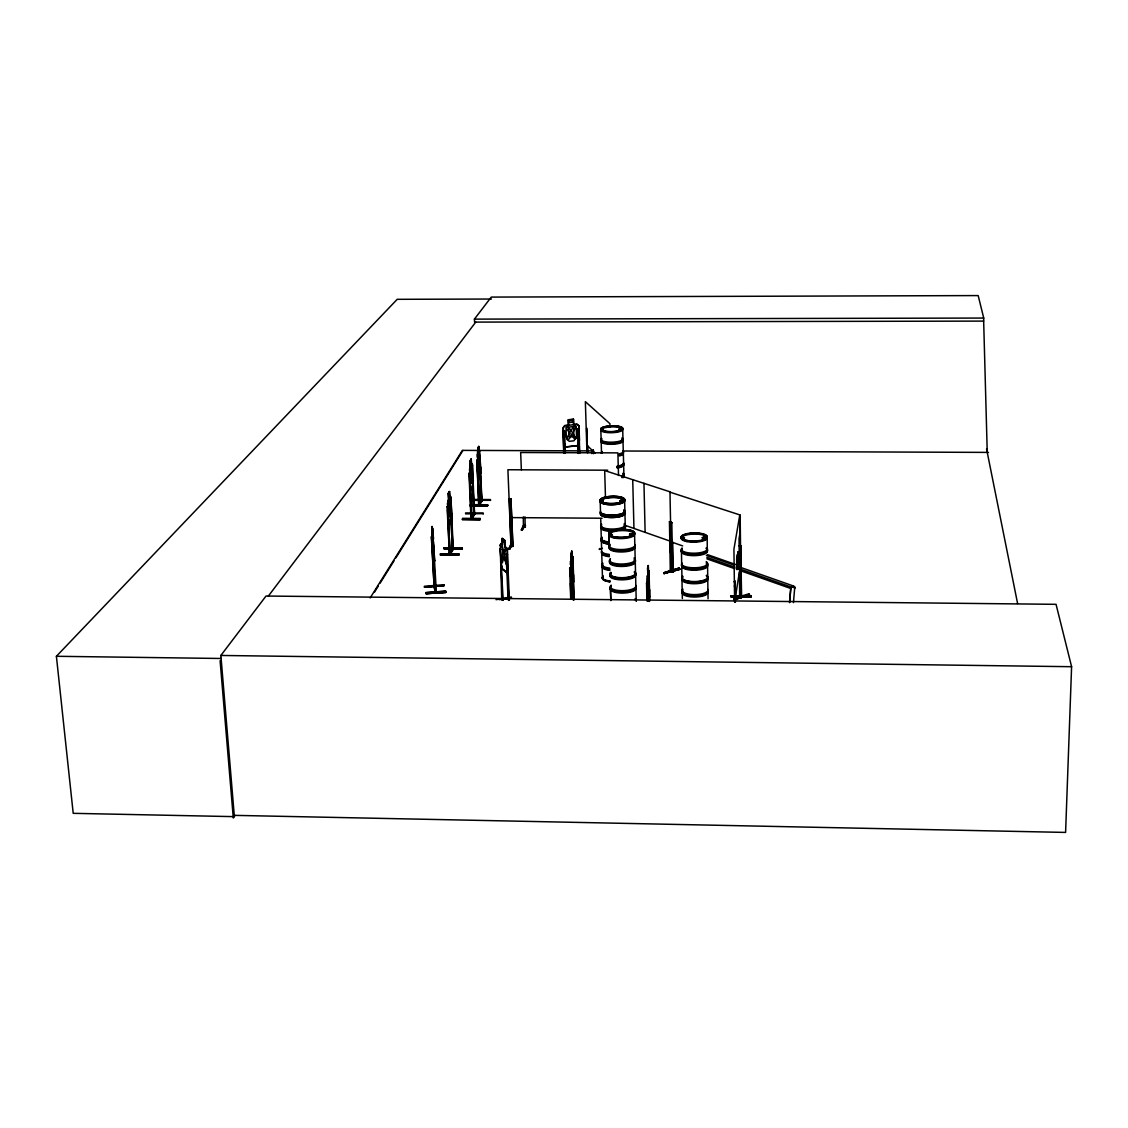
<?xml version="1.0" encoding="UTF-8"?>
<svg xmlns="http://www.w3.org/2000/svg" width="1128" height="1128" viewBox="0 0 1128 1128"><rect width="100%" height="100%" fill="white"/><g stroke="black" fill="none" stroke-linecap="round" stroke-linejoin="round"><path stroke-width="1.5" d="M433.786 554.68L433.829 555.159M431.855 533.121L431.897 531.471L432.616 532.261M571.501 554.948L571.515 554.172L571.487 554.962M648.191 568.752L648.205 568.639M648.515 581.216L648.515 581.16M649.714 589.662L649.418 596.895L649.079 572.192M571.543 587.18L570.838 581.512L571.318 587.18L573.503 581.921L573.01 557.711L574.152 599.476M473.323 480.119L473.055 486.281L472.421 465.018L474.578 514.467L474.761 512.394L473.577 512.761M479.527 450.974L481.98 500.888L481.233 500.987C479.752 497.547 483.997 498.886 481.839 501.001L478.836 446.448L480.782 467.232L480.528 473.097L478.357 476.876M480.627 467.204L480.556 473.238M738.065 564.028C739.376 571.05 735.23 571.008 736.922 564.014L738.065 564.028L738.248 567.313L737.106 567.299L736.922 564.014M738.234 556.4L738.05 561.843L736.894 561.843L737.077 556.386L738.234 556.4L738.248 567.313M737.641 555.878L737.782 552.114L738.925 552.114L739.037 562.435L737.811 562.957M738.925 552.114L738.755 557.528L738.572 554.299L737.331 554.821L737.895 569.584M736.739 569.569L736.711 558.6L737.867 558.6L738.05 561.843M737.106 565.382L737.077 556.386M737.698 556.753L737.782 552.114M738.713 558.924L737.571 558.91L737.444 565.198L738.586 565.213L738.572 554.299M470.15 505.809L487.634 505.471L487.62 504.752L470.263 504.639L470.15 505.852L487.634 505.57M480.119 519.655L462.424 519.529L480.119 519.698M487.507 505.922L487.62 504.738M983.658 321.099L983.729 318.054L978.173 295.578L491.258 297.087L474.423 319.125L474.564 322.1L983.658 321.099L987.24 452.384M440.442 553.806L459.025 553.918L440.456 553.763L440.329 555.075L458.899 555.131M449.212 496.813L449.212 497.547M459.011 554.031L459.082 554.905L440.484 554.638M649.263 585.644L648.473 594.174L647.613 567.835L647.796 574.547M491.455 299.033L397.211 299.315L56.4 656.284L73.207 813.33L234.37 816.644L220.862 655.453L266.025 596.035L1056.048 604.326L1071.6 666.704L1065.593 832.422L234.272 815.361M572.968 570.881L571.938 579.172L570.937 563.168L571.882 551.211L570.838 553.51L571.064 559.939M432.066 533.093L432.109 531.457M647.669 600.138L647.19 579.031L647.994 574.406L647.345 576.14M647.853 600.942L647.331 575.957M480.105 463.622L478.963 470.376L477.891 448.013L477.327 454.838M648.699 590.409L648.699 590.296M472.576 476.481L471.391 483.404L470.587 466.456M570.289 564.296L570.669 561.293L571.431 599.377M477.327 457.192L477.496 454.683L477.976 472.082M507.544 571.656L507.896 567.525M507.614 571.868L507.459 550.675L506.599 547.827L504.738 546.601L506.571 548.011M507.826 571.84L507.981 567.624M793.449 602.648L794.761 587.011L790.883 586.969L739.813 568.949M469.488 470.038L469.868 467.457L471.744 519.331L469.643 470.024M648.304 572.22L649.037 570.683L649.291 572.347M789.501 602.606L790.883 586.969L793.703 586.081L793.703 587.646M789.656 602.451L790.883 586.969M450.594 554.201L450.114 554.821L447.562 503.257L448.761 499.295M447.802 503.271L447.802 500.55M481.036 499.323L482.192 498.914M648.84 595.993L648.84 595.443M473.647 514.467L474.536 514.41L471.264 459.011L470.122 460.788L469.699 467.626M472.11 517.188C469.036 517.808 474.282 516.723 471.983 519.218M470.996 519.275L468.98 473.478L469.868 473.027L468.98 473.478M751.051 596.966L751.051 595.908L730.958 595.753L730.972 596.797L751.051 596.966L730.986 596.571M452.356 547.729L453.329 547.15M452.652 547.207C455.458 547.094 451.355 552.17 452.3 547.714M741.688 596.952L740.419 597.586M740.828 546.121L740.038 546.699L740.828 546.121L741.448 597.572L740.292 596.5M449.254 552.96L450.396 552.424L449.423 553.016M740.574 597.558L740.038 571.924M511.026 597.713L502.947 599.504M735.132 581.188L734.3 581.822L735.132 581.188L735.371 602.324M730.972 596.797L737.726 596.486M740.335 566.157L734.624 602.169L733.933 549.209L739.799 514.876L740.56 597.629M738.586 565.213L738.769 559.699L738.953 562.971M740.137 548.011L739.207 553.749L739.051 538.676L739.982 533.065M734.455 586.645L735.23 581.78L735.414 597.206M737.867 558.6L736.626 559.135M431.911 531.711L432.25 533.008L432.109 526.536L435.535 592.919C432.785 589.535 437.227 591.114 435.944 590.339M572.432 581.019L572.375 580.426M477.708 455.966L477.708 456.699M648.318 601.012L649.404 596.74M648.544 601.012L649.629 596.74M599.659 548.56L599.772 549.505L599.123 549.167L602.394 548.25M646.541 583.049L647.444 582.429L646.541 583.049L646.936 600.138M503.13 598.333C500.592 596.67 503.299 599.673 502.609 597.868L502.679 599.701M648.431 569.541L648.05 570.895L648.374 567.356M649.037 570.683L648.374 572.432L648.247 565.593L649.545 601.407M647.585 576.14L649.023 570.923M647.641 567.99L648.247 565.593M647.867 567.99L648.473 565.593M573.334 419.419L568.343 419.926L568.582 425.326L566.002 427.413L566.341 437.382L569.118 441.344L574.039 440.78L576.535 436.212L576.211 426.257L573.517 424.777L573.447 419.179L573.687 424.579L577.043 424.142L579.016 425.862L579.482 440.188L577.846 445.687L579.256 440.131M679.916 569.146L663.701 573.489L679.987 569.288L664.589 573.419L664.575 572.389L679.253 568.019L679.987 569.288M679.282 568.033L664.293 572.77L679.07 568.343L678.393 569.104M571.628 557.754L571.6 557.006M571.332 586.913L573.264 581.766M571.318 587.18L573.489 581.766M572.545 571.981L571.769 574.053L571.36 562.082L572.15 560.038L573.461 599.461M435.295 592.355L436.395 592.722L432.602 528.482L433.645 548.448L433.18 546.586M433.927 586.645L434.689 586.532L436.198 592.806L436.183 590.466M434.576 584.656L434.844 585.333L433.913 584.769M569.668 568.216L570.613 567.624L569.668 568.216L570.726 599.377M572.657 562.294L572.178 561.688M570.472 561.462L571.247 559.798M570.697 561.462L572.629 556.471M571.826 555.061L571.318 556.358L571.755 552.917M511.463 546.107L509.659 549.223L508.629 549.209L511.322 543.329M523.984 527.072L522.278 530.019L521.263 530.019L523.787 524.435M522.109 529.864L521.347 529.892M740.56 594.653L739.573 594.808L740.758 595.231L741.138 597.149L740.151 515.017L670.06 492.189M572.488 574.702L572.643 573.461M525.239 525.648C523.73 529.497 523.237 527.227 523.35 516.864M525.507 525.451L523.505 525.451M524.083 524.887L522.278 530.019M522.01 529.906L524.026 525.592M512.746 546.403L510.998 546.403L507.91 469.741L607.724 470.207M511.139 546.375L512.93 546.121L511.139 546.375L509.236 498.703L510.913 498.703L513 546.375M511.506 543.907L509.659 549.223M508.643 549.11L511.576 543.823M511.534 544.556L509.391 549.096M450.326 518.993L450.34 518.429M500.141 545.303L501.001 543.541L500.339 545.261M512.817 546.375L510.913 498.703M509.236 498.703L510.815 498.9M671.978 569.682L672.499 572.079L673.289 571.924L672.697 542.018M671.512 571.614L669.976 491.808L604.693 470.559L605.482 498.04M673.261 570.148L673.43 571.981L671.696 571.741M670.3 570.881L669.44 521.658L671.104 521.897L669.44 521.658M448.366 501.678L448.267 502.651M741.448 597.572L740.997 546.107L739.235 545.839L740.997 546.107M483.193 513.987L483.151 513.043L465.582 512.93L465.638 513.874L483.348 513.607M490.469 500.479L490.426 499.549L473.196 499.45L473.238 500.367L490.497 500.282M462.311 548.941L462.269 547.94L443.84 547.799L443.882 548.786L462.311 548.941L443.91 548.575M478.765 505.147L479.724 505.147L476.89 460.139L478.681 505.612L478.935 503.398M471.405 517.54L474.324 513.353L471.151 519.275M478.949 503.863L481.783 499.845L478.639 503.934M471.899 519.218L474.733 514.001M452.286 549.392L451.369 521.756M453.216 549.406L453.357 547.263M450.396 552.424L450.608 554.285L449.466 554.821L447.069 506.881L448.027 506.373L447.069 506.881M450.481 552.988L452.991 548.293L450.424 552.917M462.536 519.232L480.274 519.388L480.232 518.443L462.536 518.33L462.424 519.571M470.164 505.711L487.663 505.668M444.051 548.363L462.325 548.73M470.757 490.06L473.027 486.126M473.21 486.126L470.743 490.285L470.207 485.111M477.821 472.012L478.342 477.102L480.711 473.097M451.722 519.853L449 524.421L451.524 519.839M472.576 465.145L472.167 463.608L471.307 464.919L471.067 459.011M469.882 467.626L472.167 463.608M477.525 454.838L479.71 450.974M448.027 500.719L450.565 496.292L449.846 497.476M471.208 462.367L470.616 463.354L471.123 460.478M478.216 450.678L478.794 449.719M449.494 495.079L448.831 496.165L449.395 493.105M477.736 448.154L478.653 446.448M470.39 466.456L470.277 460.661L471.264 459.011M477.934 448.154L478.836 446.448M478.131 448.817L478.709 447.872M448.507 493.514L449.522 491.822M448.253 493.373L449.55 491.554L451.031 509.786L449.705 517.16L448.253 493.373L448.606 499.436M448.295 493.5L449.55 491.554M234.92 815.361L233.299 817.997L220.101 660.754M374.468 592.186L378.19 586.222M380.051 583.232L394.01 560.856M395.872 557.881L462.903 450.467M370.167 597.925L462.381 450.382L592.722 450.89M705.747 537.816L704.14 538.578M702.786 538.394L705.141 537.534M704.831 537.252L704.831 538.282M702.124 537.788L703.773 538.803L705.578 537.675M683.089 537.111L683.469 537.45M683.483 538.183C686.529 537.52 681.101 539.283 682.694 537.562M683.737 538.141L683.342 538.197M633.203 534.291L631.877 535.01M629.621 534.263C628.888 536.632 636.136 534.362 631.863 534.009M631.243 535.053L629.523 534.559L630.397 534.263M630.157 534.757L632.456 534.122M268.365 596.063L475.734 322.1M573.503 419.221L568.159 419.771L568.399 425.171L564.733 425.538L563.112 427.639L563.901 453.357M610.431 534.263L612.194 534.489L610.939 534.841M610.107 534.178L611.009 534.658M623.319 500.776L620.527 501.354L621.077 500.183M620.414 501.213L622.247 500.197M601.252 500.776L603.24 501.086L602.028 500.437M601.746 500.945L603.297 500.917M620.414 430.078L621.147 429.556M620.4 429.331L621.683 429.824L619.794 430.276M619.159 430.036L620.456 429.542M603.099 429.796L602.563 430.022M601.788 429.585L603.212 429.754L601.957 429.458M602.479 429.26L603.113 429.134M471.349 517.117L471.208 518.838L472.096 518.838M474.028 512.281L473.859 514.044L472.829 487.747M673.43 571.981L672.02 571.473M435.366 592.2L433.815 586.659L434.999 587.082L432.052 532.952M471.307 518.838L470.094 490.624M478.78 503.511L479.541 503.412M704.944 538.409L703.082 537.915M702.335 537.661L703.209 538.535M702.97 537.647L703.505 538.578M682.299 537.915L683.864 537.661M683.131 537.125L684.499 537.929M740.645 595.048L740.546 595.795M630.919 534.362L630.411 534.926M632.357 534.193L631.793 533.629M610.008 534.39L610.897 533.967L610.036 534.263M621.02 500.55L619.794 500.945L620.879 501.438M622.515 500.677C625.152 502.778 615.789 500.677 622.205 500.395M602.648 501.072L601.562 500.761M618.68 429.416L619.371 430.261L621.429 429.43M619.103 429.119L619.582 429.528M619.004 429.472L619.85 429.951M447.548 509.786L449.452 554.736M510.97 544.443L511.449 546.135M481.557 500.423L479.936 466.104M436.113 590.987L435.337 591.03L434.774 585.883M434.731 585.291L434.069 585.418M629.748 534.319L630.481 534.108M632.512 534.658L631.567 535.039M611.602 534.446L610.262 534.489M620.033 500.818L621.359 500.522M622.416 501.184L621.697 500.79M734.695 599.574L749.528 594.893L734.709 599.687L733.947 598.362L748.879 593.807M733.961 599.419L748.978 594.668M620.936 429.796L620.16 429.937M663.701 573.489L679.451 568.977M672.119 569.739L672.697 570.345M671.738 550.408L670.652 522.433L672.316 522.673M664.307 572.714L664.406 573.743M449.804 554.215L449.494 552.537M702.956 537.21L705.282 537.421M474.338 512.817L473.732 512.817M479.245 503.934L479.386 505.541L482.262 500.451M611.305 533.925L610.417 533.755M629.974 534.094L630.792 534.038M630.862 534.418L632.244 534.305M620.837 500.874L622.106 500.832M601.619 500.578L602.62 500.691M496.066 599.673L511.393 597.008L511.435 598.051M499.182 599.659L503.187 598.94M505.936 598.545L511.379 597.741L501.142 599.588M500.79 561.97L502.087 568.794M506.599 547.827L507.459 550.675M506.134 554.172L507.459 554.581L506.134 554.172L508.108 599.842M500.254 545.12L502.51 600.308M500.804 543.583L502.552 544.725M501.748 599.856L500.296 549.04L503.173 600.195M500.959 549.548L499.648 549.153M502.341 544.768L502.27 538.437L504.681 540.256L504.879 546.727L506.176 549.745M504.681 540.256L504.667 546.756L506.359 548.053M703.266 537.139L704.676 537.154M704.521 538.352L702.829 538.267M630.594 533.925L631.553 533.854M631.948 534.813L630.087 534.63M565.551 446.885L577.719 445.518M577.846 445.687L565.424 447.069L563.662 442.007M565.354 453.188L564.592 430.727L562.957 430.755L563.732 453.216M577.268 429.119L578.89 429.105L578.833 432.405M621.006 500.141L622.346 500.155M586.588 428.443L587.35 452.68M619.469 428.978L620.894 429.035M444.079 584.699L424.452 586.25L424.523 587.237L444.136 585.728L444.079 584.741M424.523 587.237L444.108 585.517L424.438 586.884M445.771 592.101L425.975 593.666L445.856 592.496L425.989 593.624L425.919 592.623L445.729 591.227M434.224 555.526L432.715 534.7M433.208 556.118L434.604 561.025L434.421 555.399M432.433 532.726L432.616 547.841M433.279 536.04L433.561 538.888M431.361 536.843L432.179 537.337L431.361 536.843L434.167 587.223L431.502 537.393M525.366 527.368L525.281 525.436M512.521 544.711L513.099 546.178M631.045 534.038L632.075 534.038M704.267 538.535L703.294 538.521M602.521 429.514L603.424 429.585M602.084 500.508L602.874 500.719M670.455 569.132L671.668 569.513M672.655 570.303L672.923 572.122M670.483 570.909L671.696 571.304M741.124 595.302L740.123 594.597L740.151 596.444M740.899 597.107L739.601 596.641M474.423 319.125L983.729 318.054M622.656 451.003L988.509 452.399M450.34 501.396L453.089 549.463M447.562 503.257L450.157 554.764L453.526 548.899M479.611 505.034L478.906 505.104L476.89 460.139M509.926 517.597L602.126 518.231M472.012 517.54L471.01 517.555M443.868 547.841L462.283 547.996M737.698 552.607L738.854 552.621M737.331 554.821L738.487 554.821M736.993 556.894L738.149 556.908M571.868 557.627L572.629 556.217L572.982 557.881M737.895 562.421L739.037 562.435M736.951 562.618L738.107 562.632M736.866 563.239L738.022 563.253M730.972 595.795L751.051 595.951M740.546 596.317L751.107 596.585M736.824 569.062L737.966 569.062M573.588 574.843L573.503 581.921M220.862 655.453L1071.6 666.704M56.4 656.284L221.116 658.484M621.697 500.508L622.684 500.62M631.497 533.995L632.456 533.925M525.211 527.1L524.971 516.864M620.781 501.241L622.882 500.804M510.913 544.683L512.535 544.683L512.591 546.431M481.233 500.987L479.992 473.436M671.442 569.471L671.512 571.304M672.359 571.543L673.303 571.896M740.927 595.316L741.336 595.119M704.69 537.591L705.423 537.746M683.06 538.169L682.341 537.788M632.075 533.671L632.808 534.023M632.188 534.052L633.189 534.348M479.724 505.076L477.496 460.139M473.746 514.453L472.561 488.212M624.108 524.985L670.977 541.426M671.047 541.835L682.651 545.91M707.524 554.638L735.71 564.55M706.339 555.357L734.37 565.213M740.955 567.525L793.703 586.081M706.847 557.331L734.864 567.215M706.875 558.839L734.878 568.738M739.827 570.486L790.883 588.534M748.823 593.695L749.556 595.006M733.947 598.362L734.145 599.349M739.644 596.698L739.517 572.079M739.742 594.851L739.841 596.726M502.073 538.465L504.611 540.411M502.157 538.733L504.399 540.439M500.846 543.809L502.439 545.035L502.27 538.437M578.96 425.82L579.679 453.259M507.642 572.996L502.129 568.625L501.072 561.97M501.918 568.667L507.431 573.024M501.875 568.822L507.501 573.292M578.847 425.961L576.972 424.325L564.818 425.707L563.351 427.724L563.845 441.964M586.715 445.038L595.274 453.287M563.788 441.908L565.607 446.928M450.354 496.292L451.017 497.871M450.354 496.517L450.819 497.871M471.969 463.608L472.378 465.145M432.109 526.536L432.602 528.623M431.883 526.55L432.475 529.427M432.376 530.231L432.687 531.401M431.897 531.471L433.279 536.209M433.081 541.003L433.124 541.355M433.42 556.104L434.604 561.025M572.404 556.456L572.756 557.881M434.097 585.925L435.295 590.987M986.563 448.986L1017.597 603.522M648.797 570.683L649.065 572.347M503.638 541.229L503.68 541.764M571.332 567.483L570.979 562.195L571.431 565.424M425.919 592.637L445.715 591.114L445.757 592.129M449.198 524.421L448.606 519.035L449 524.421M470.404 485.111L470.954 490.06M478.004 472.012L478.526 477.102M647.966 582.245L647.698 576.859L648.036 580.13M432.926 545.585L433.913 553.383L433.899 549.449M432.814 541.68L432.109 534.319L432.983 549.294L432.955 544.401C434.83 571.36 431.855 516.032 432.814 541.68L432.574 535.053M433.18 552.805L433.208 556.273L432.969 552.819M647.853 596.5L648.092 600.942M736.711 558.6L736.894 561.843M433.237 559.093L433.688 567.666M434.322 579.665L434.689 586.532M453.315 549.406L450.847 497.73L451.806 513.55M450.608 506.486L450.946 513.268M451.073 522.278L452.413 549.519M449.353 491.554L449.621 497.73M472.096 472.012L472.336 477.257M469.248 473.027L469.84 485.336M507.247 550.718L509.419 600.279M506.796 554.074L508.756 600.392M504.258 541.158L504.343 543.259M502.369 538.705L502.496 541.849M521.362 469.812L520.657 452.511L617.89 452.878L618.511 475.48M573.926 600.096L571.882 551.211M571.656 551.197L571.854 557.909M572.474 577.747L573.221 600.082M571.135 583.19L571.67 598.756M569.894 567.61L570.19 576.267M570.43 583.176L570.965 598.742M564.888 444.404L565.184 453.047M579.101 441.034L579.496 453.103M577.451 429.274L578.227 453.428M577.776 444.644L578.058 453.273M593.413 450.157L593.511 453.611M593.229 450.016L593.328 453.456M591.791 450.185L591.89 453.625M587.688 445.687L587.914 452.61M586.743 428.02L587.124 440.117M587.279 445.306L587.505 452.229M586.941 452.286L585.361 401.653L609.924 423.691L610.008 427.145M434.209 555.427L434.393 561.039M608.937 534.475L609.247 545.36L608.894 533.755M635.839 587.787A12.817 4.272 -1.6 0 1 623.558 593.06A12.817 4.272 -1.6 0 1 610.459 588.647L610.826 600.491A12.775 4.315 -1.6 0 1 611.602 599.377M610.459 588.647L610.798 600.491M600.815 429.148L601.111 439.187M601.168 441.274L601.478 451.651A10.984 3.003 -1.6 0 0 602.324 453.174M600.166 500.296L600.491 511.393A12.267 3.666 -1.6 0 0 612.997 515.158A12.267 3.666 -1.6 0 0 624.799 510.603M600.759 519.458L600.9 525.183M600.998 527.495L601.294 538.507M601.323 539.579L601.647 550.563A12.197 3.863 -1.6 0 0 609.388 554.398M602.056 564.197L601.717 552.847A12.197 3.863 -1.6 0 0 609.444 556.696M602.155 566.482L602.451 577.381M622.726 429.162A11.04 2.905 -1.6 0 1 605.285 431.671A11.04 2.905 -1.6 0 1 607.245 426.596A11.04 2.905 -1.6 0 1 622.726 429.162L622.952 439.257M623.009 441.358L623.276 451.736M623.361 453.823L623.615 463.805A10.984 3.06 -1.6 0 1 617.199 467.373M623.643 464.764L623.883 474.719M624.644 500.395A12.323 3.638 -1.6 0 1 605.172 503.469A12.323 3.638 -1.6 0 1 607.329 497.152A12.323 3.638 -1.6 0 1 624.644 500.395L624.884 511.562M624.954 513.874L625.25 525.366M643.961 483.348L645.117 532.346M634.57 533.953L634.838 545.557M634.895 547.982L635.205 559.981M635.29 562.393L635.572 573.912A12.859 4.202 -1.6 0 0 634.528 572.855M635.6 575.026L635.868 586.504M635.924 588.901L636.22 600.759A12.775 4.315 -1.6 0 0 635.135 598.587M632.723 479.682L633.95 528.426M649.164 575.675L649.714 600.773M648.741 597.896L648.826 601.393M647.796 597.798L647.881 601.21M646.711 582.415L646.908 590.959M647.077 597.784L647.148 601.196M681.453 551.395L681.679 563.464A12.972 4.188 -0.9 0 0 697.062 567.68A12.972 4.188 -0.9 0 0 706.241 561.589M681.932 577.48L681.749 565.889A12.958 4.202 -0.9 0 0 697.09 570.119A12.958 4.202 -0.9 0 0 706.269 564.014M682.172 590.141L681.961 578.593A12.958 4.272 -0.9 0 1 682.623 577.494M682.214 592.553L682.355 598.517M671.809 522.828L672.781 572.079M670.342 540.82L670.582 553.115M707.171 537.478A13.042 4.061 -0.9 0 1 686.91 540.89A13.042 4.061 -0.9 0 1 688.404 533.798A13.042 4.061 -0.9 0 1 707.171 537.478L707.298 549.181M707.58 566.115L707.749 577.719M707.764 578.847L707.919 590.395M707.947 592.806L708.06 598.785M794.761 587.011L794.761 588.576M706.424 563.14A13.141 4.258 -0.9 0 1 697.118 569.33A13.141 4.258 -0.9 0 1 681.524 565.043M682.609 576.887A12.958 4.272 -0.9 0 0 692.254 582.344A12.958 4.272 -0.9 0 0 707.778 578.227A12.958 4.272 -0.9 0 1 692.254 582.471A12.958 4.272 -0.9 0 1 682.623 577.014M707.566 577.127A12.958 4.272 -0.9 0 0 706.481 576.084A12.958 4.272 -0.9 0 1 707.566 577.254M706.41 575.28A12.916 4.244 -0.9 0 1 695.609 581.54A12.916 4.244 -0.9 0 1 682.651 576.07M706.466 575.604A12.972 4.258 -0.9 0 1 695.609 581.893A12.972 4.258 -0.9 0 1 682.609 576.408M706.198 548.673A13.169 4.174 -0.9 0 1 695.172 554.849A13.169 4.174 -0.9 0 1 681.961 549.477M707.143 550.549A12.986 4.131 -0.9 0 1 693.48 555.653A12.986 4.131 -0.9 0 1 682.144 550.337M706.41 562.407A13.141 4.244 -0.9 0 1 695.398 568.667A13.141 4.244 -0.9 0 1 682.214 563.21M706.184 547.926A13.169 4.174 -0.9 0 1 695.158 554.088A13.169 4.174 -0.9 0 1 681.946 548.73M707.101 548.109A13 4.117 -0.9 0 1 693.438 553.213A13 4.117 -0.9 0 1 682.102 547.912M707.524 578.452A12.916 4.258 -0.9 0 1 695.638 583.698A12.916 4.258 -0.9 0 1 681.989 579.313M707.566 577.733A12.958 4.272 -0.9 0 1 697.315 582.894A12.958 4.272 -0.9 0 1 682.116 579.707M707.919 590.832A13.099 4.385 -0.9 0 1 694.143 596.261A13.099 4.385 -0.9 0 1 682.722 590.578M707.749 591.692A12.916 4.329 -0.9 0 1 694.171 597.036A12.916 4.329 -0.9 0 1 682.905 591.439M707.905 590.099A13.099 4.385 -0.9 0 1 694.143 595.514A13.099 4.385 -0.9 0 1 682.708 589.845M707.721 589.281A12.916 4.315 -0.9 0 1 694.129 594.611A12.916 4.315 -0.9 0 1 682.863 589.027M623.502 462.748A10.942 3.046 -1.6 0 1 617.157 466.174M622.247 439.116A11.153 2.989 -1.6 0 1 612.335 443.586A11.153 2.989 -1.6 0 1 601.689 439.779M622.12 439.864A10.998 2.961 -1.6 0 1 612.349 444.277A10.998 2.961 -1.6 0 1 601.859 440.512M622.233 438.482A11.153 2.989 -1.6 0 1 612.321 442.951A11.153 2.989 -1.6 0 1 601.675 439.13M622.064 437.777A10.998 2.947 -1.6 0 1 612.293 442.176A10.998 2.947 -1.6 0 1 601.788 438.425M623.276 453.047A10.984 3.017 -1.6 0 1 619.357 455.966M623.558 463.453A10.984 3.06 -1.6 0 1 617.185 466.893M623.403 452.314A11.125 3.046 -1.6 0 1 619.427 455.261M601.365 453.019A11.125 3.046 -1.6 0 1 602.056 452.229M623.389 451.665A11.125 3.046 -1.6 0 1 619.413 454.626M601.393 453.174A11.125 3.046 -1.6 0 1 602.042 451.581M623.22 450.96A10.984 3.003 -1.6 0 1 619.3 453.865M623.558 463.016A10.984 3.06 -1.6 0 1 617.185 466.456M623.558 464.581A10.942 3.06 -1.6 0 1 617.199 468.035M623.572 463.566A10.984 3.06 -1.6 0 1 617.199 467.006M623.009 473.154A10.942 3.102 -1.6 0 1 621.88 476.284M623.178 474.493A11.097 3.158 -1.6 0 1 622.036 477.666M623.164 473.859A11.097 3.144 -1.6 0 1 622.021 477.017M623.051 475.226A10.942 3.116 -1.6 0 1 623.305 477.609M624.32 525.775A12.253 3.751 -1.6 0 1 623.079 529.554M611.841 531.373A12.253 3.751 -1.6 0 1 601.732 526.522M624.461 524.957A12.436 3.807 -1.6 0 1 620.964 529.554M618.186 530.146A12.436 3.807 -1.6 0 1 604.537 529.779A12.436 3.807 -1.6 0 1 601.548 525.704M624.094 511.195A12.45 3.736 -1.6 0 1 614.661 516.652A12.45 3.736 -1.6 0 1 600.364 512.916M624.263 523.477A12.267 3.751 -1.6 0 1 613.378 529.032A12.267 3.751 -1.6 0 1 601.661 524.224M600.589 513.719A12.253 3.68 -1.6 0 0 614.647 517.399A12.281 3.694 -1.6 0 0 623.967 512.013A12.253 3.68 -1.6 0 1 614.647 517.399A12.281 3.694 -1.6 0 1 600.561 513.719M624.447 524.252A12.436 3.807 -1.6 0 1 613.406 529.892A12.436 3.807 -1.6 0 1 601.534 524.999M624.08 510.476A12.45 3.736 -1.6 0 1 614.633 515.947A12.45 3.736 -1.6 0 1 600.35 512.197M623.897 509.701A12.281 3.68 -1.6 0 1 614.591 515.087A12.281 3.68 -1.6 0 1 600.491 511.393M609.049 541.976A12.168 3.779 -1.6 0 1 602.126 537.238M609.035 542.737A12.239 3.807 -1.6 0 1 602.07 537.971M609.064 542.765A12.182 3.793 -1.6 0 1 602.126 538.014M609.021 542.3A12.267 3.821 -1.6 0 1 602.042 537.534M609.754 569.654A12.366 3.99 -1.6 0 1 602.704 564.663M609.726 568.949A12.366 3.99 -1.6 0 1 602.69 563.958M609.783 568.103A12.168 3.92 -1.6 0 1 602.846 563.182M609.36 555.963A12.38 3.934 -1.6 0 1 601.534 552.057M609.331 555.244A12.394 3.92 -1.6 0 1 601.506 551.352M602.14 539.269A12.211 3.807 -1.6 0 0 609.092 544.034A12.154 3.793 -1.6 0 1 602.183 539.269M609.049 543.315A12.267 3.821 -1.6 0 1 602.07 538.535M609.839 570.387A12.168 3.934 -1.6 0 1 602.916 565.466M610.163 581.033A12.098 3.962 -1.6 0 1 603.269 576.07M610.135 581.371A12.197 4.004 -1.6 0 1 603.184 576.352M634.19 560.306A12.859 4.131 -1.6 0 1 624.517 566.341A12.859 4.131 -1.6 0 1 609.698 562.167M634.331 559.446A13.042 4.188 -1.6 0 1 622.839 565.65A13.042 4.188 -1.6 0 1 610.304 560.249M635.558 574.392A12.817 4.188 -1.6 0 1 619.85 578.438A12.845 4.202 -1.6 0 1 610.84 573.052A12.817 4.188 -1.6 0 0 619.85 578.438A12.859 4.202 -1.6 0 0 635.614 574.42A12.845 4.202 -1.6 0 1 619.836 578.438A12.859 4.202 -1.6 0 1 610.812 573.094M634.5 572.263A12.845 4.202 -1.6 0 1 635.473 573.278A12.859 4.202 -1.6 0 0 634.514 572.305A12.817 4.188 -1.6 0 1 635.445 573.306M634.458 571.501A12.817 4.188 -1.6 0 1 623.149 577.677A12.817 4.188 -1.6 0 1 610.84 572.291M634.5 571.797A12.873 4.202 -1.6 0 1 623.164 578.015A12.873 4.202 -1.6 0 1 610.798 572.601M634.965 546.079A13.071 4.117 -1.5 0 1 620.738 551.197A13.071 4.117 -1.5 0 1 609.895 545.867M634.133 557.909A12.873 4.131 -1.6 0 1 622.783 564.014A12.873 4.131 -1.6 0 1 610.431 558.698M634.81 546.925A12.887 4.061 -1.5 0 1 622.459 551.959A12.887 4.061 -1.5 0 1 609.289 547.771M634.317 558.712A13.042 4.188 -1.6 0 1 622.811 564.902A13.042 4.188 -1.6 0 1 610.276 559.516M634.951 545.332A13.071 4.117 -1.5 0 1 620.724 550.45A13.071 4.117 -1.5 0 1 609.867 545.134M634.754 544.514A12.902 4.047 -1.5 0 1 620.71 549.548A12.902 4.047 -1.5 0 1 610.022 544.316M635.473 574.645A12.817 4.202 -1.6 0 1 621.542 579.834A12.817 4.202 -1.6 0 1 610.897 574.406M635.628 574.97A12.859 4.202 -1.6 0 1 619.85 579.045A12.859 4.202 -1.6 0 1 610.826 573.644M635.995 586.941A13 4.329 -1.6 0 1 621.852 592.299A13 4.329 -1.6 0 1 611.052 586.701M635.966 586.207A13 4.315 -1.6 0 1 621.838 591.565A13 4.315 -1.6 0 1 611.038 585.968M635.769 585.404A12.817 4.258 -1.6 0 1 621.824 590.677A12.817 4.258 -1.6 0 1 611.179 585.15M635.346 599.377A12.972 4.399 -1.6 0 1 636.333 600.448M635.36 600.11A12.972 4.399 -1.6 0 1 636.347 601.182M571.896 566.439L571.952 566.496M451.637 513.522L451.764 519.994L451.637 513.522M572.22 575.675L572.22 575.576M501.565 546.446C505.358 544.443 499.507 575.844 503.934 556.555L506.275 564.282L504.385 555.568L505.57 549.533L504.851 549.026L503.849 553.777L501.678 546.431M576.055 438.482L574.364 438.848L571.29 434.04C569.612 442.261 562.971 441.541 570.134 432.983C562.971 426.652 568.766 424.114 571.135 431.657C572.827 423.818 579.256 424.593 572.319 432.771L576.055 438.482M648.938 586.8L648.36 588.943L648.656 574.617L648.938 586.8M472.096 477.327L471.166 478.892L470.672 468.346L471.589 466.795L472.096 477.327M479.64 464.426L478.751 465.934L478.272 455.571L479.16 454.09L479.64 464.426M450.481 510.702L449.466 512.436L448.902 501.41L449.931 499.704L450.481 510.702M573.898 436.522L568.977 437.086L568.639 427.117L573.574 426.553L573.898 436.522M572.488 420.406L569.316 420.772L569.372 422.549L572.545 422.196L572.488 420.406M433.406 542.159L432.856 542.751L433.406 542.159M686.91 540.397A13.042 4.061 -0.9 0 0 707.157 536.999A13.042 4.061 -0.9 0 0 688.39 533.361A13.042 4.061 -0.9 0 0 686.91 540.397M686.952 541.595A12.986 4.047 -0.9 0 0 707.129 538.197A12.986 4.047 -0.9 0 0 688.433 534.573A12.986 4.047 -0.9 0 0 686.952 541.595M688.404 533.84A13.042 4.061 -0.9 0 0 686.91 540.89A13.042 4.061 -0.9 0 0 707.171 537.421A13.042 4.061 -0.9 0 0 688.404 533.798M605.285 431.291A11.04 2.905 -1.6 0 0 622.712 428.795A11.04 2.905 -1.6 0 0 607.231 426.229A11.04 2.905 -1.6 0 0 605.285 431.291A11.012 2.905 -1.6 0 0 622.698 428.809A11.012 2.905 -1.6 0 0 607.245 426.257A11.012 2.905 -1.6 0 0 605.285 431.305M605.341 432.32A10.984 2.905 -1.6 0 0 622.698 429.824A10.984 2.905 -1.6 0 0 607.273 427.272A10.984 2.905 -1.6 0 0 605.341 432.32M605.158 503.06A12.323 3.624 -1.6 0 0 624.63 499.986A12.253 3.61 -1.6 0 0 607.357 496.743A12.323 3.624 -1.6 0 0 605.158 503.06A12.253 3.61 -1.6 0 0 624.559 499.958A12.323 3.624 -1.6 0 0 607.329 496.743A12.253 3.61 -1.6 0 0 605.2 503.003M605.228 504.188A12.281 3.624 -1.6 0 0 624.616 501.128A12.253 3.61 -1.6 0 0 607.386 497.885A12.281 3.624 -1.6 0 0 605.228 504.188A12.253 3.61 -1.6 0 0 624.588 501.1A12.281 3.624 -1.6 0 0 607.372 497.899A12.253 3.61 -1.6 0 0 605.242 504.16M603.226 576.789A12.168 3.99 -1.6 0 0 610.163 581.794A12.126 3.976 -1.6 0 1 603.269 576.831M614.182 536.829A12.944 4.004 -1.5 0 0 634.585 533.474A12.944 4.004 -1.5 0 0 616.367 529.878A12.944 4.004 -1.5 0 0 614.182 536.829A12.916 3.99 -1.5 0 0 634.57 533.488A12.916 3.99 -1.5 0 0 616.367 529.906A12.916 3.99 -1.5 0 0 614.196 536.843M614.252 538.014A12.887 3.99 -1.5 0 0 634.57 534.672A12.887 3.99 -1.5 0 0 616.41 531.091A12.887 3.99 -1.5 0 0 614.252 538.014M614.196 537.266A12.944 4.004 -1.5 0 0 634.599 533.896A12.944 4.004 -1.5 0 0 616.367 530.301A12.944 4.004 -1.5 0 0 614.196 537.266"/></g></svg>
